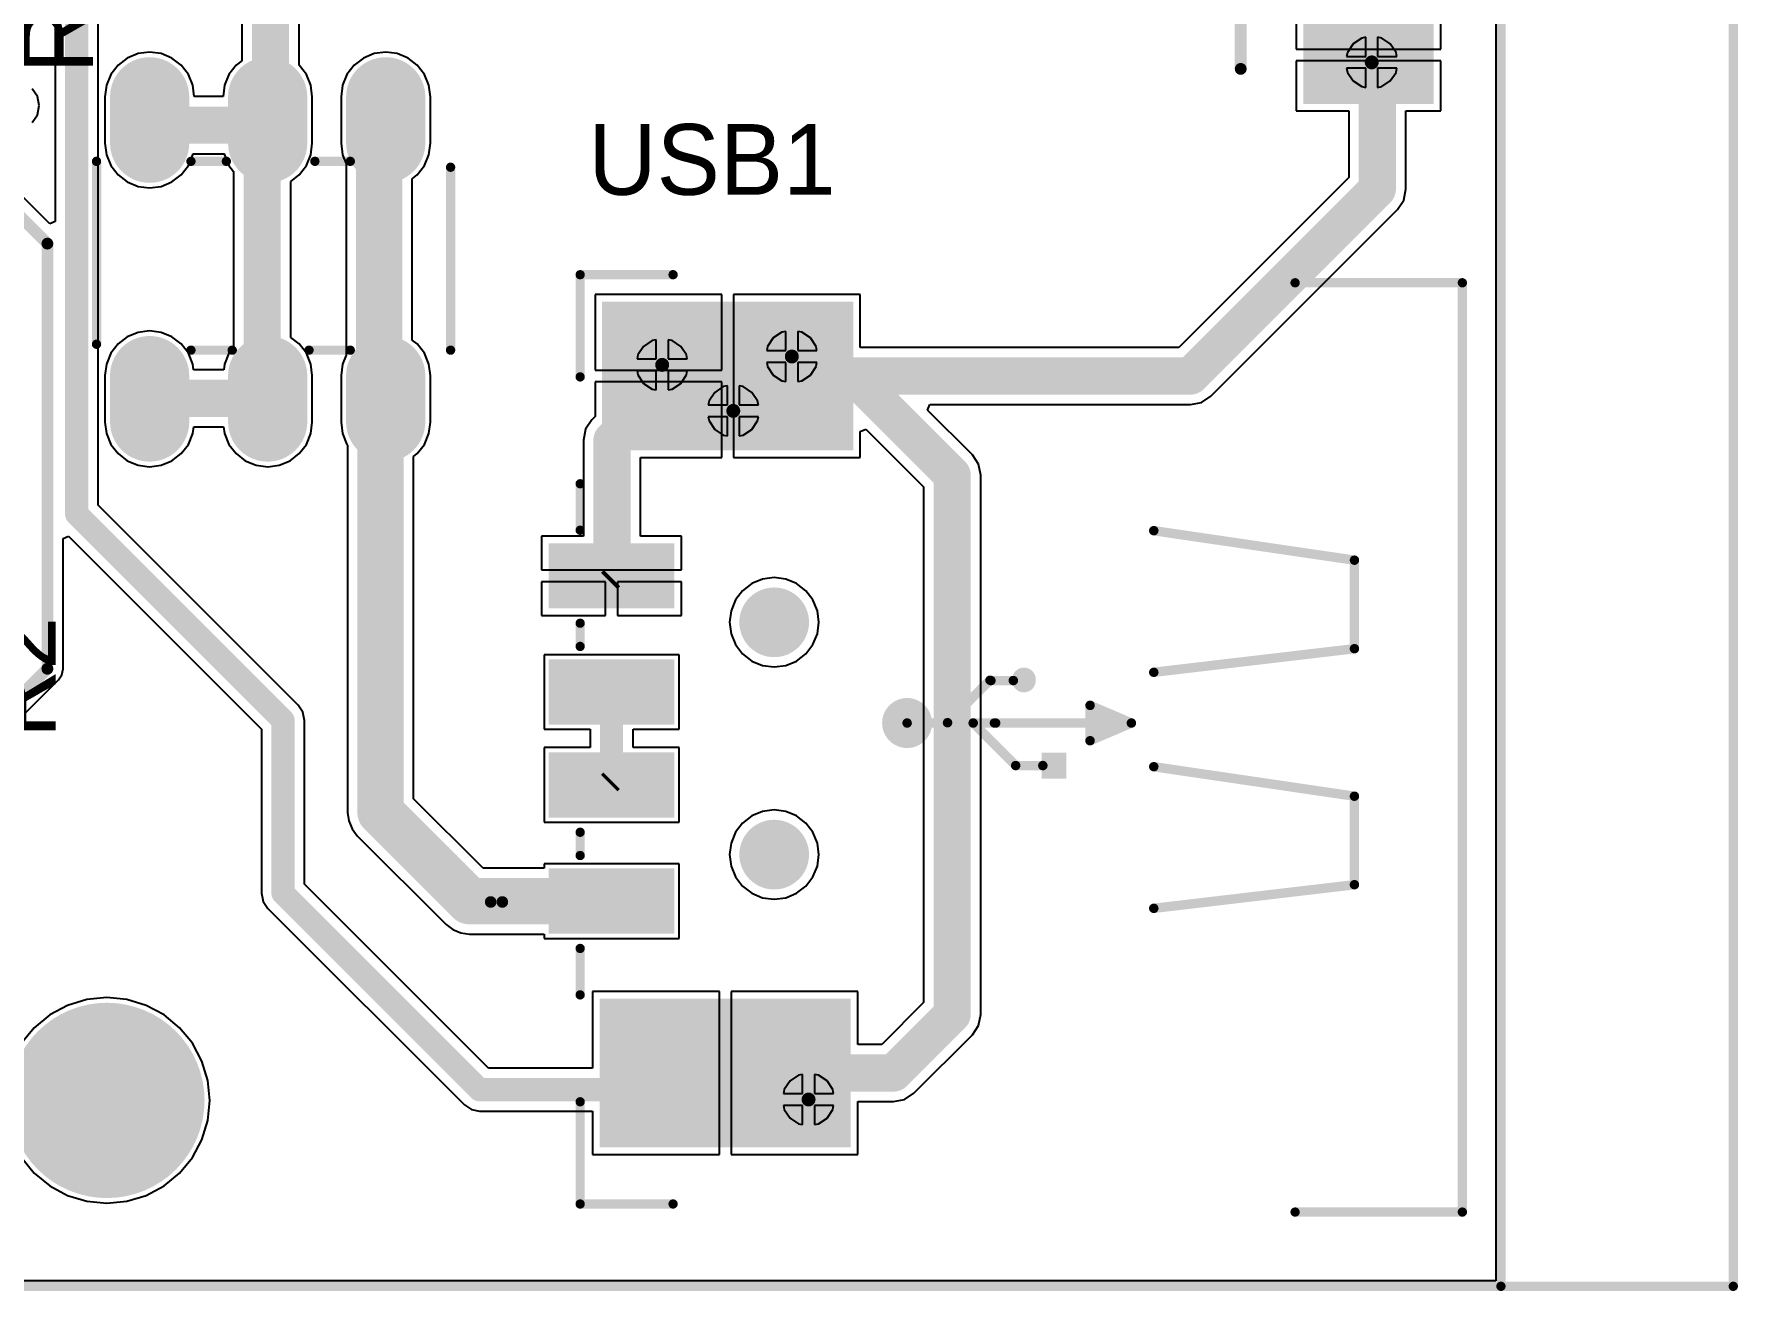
# Model space of a CAD drawing. Extents: x 60 to 151, y 116 to 276.
# Drawn here: x 113.97 to 150.63, y 116.09 to 143.14 of the extents above; entities that cross this region are included whole.
import ezdxf

# ---------------------------------------------------------------- set-up
doc = ezdxf.new("R2010")
doc.units = 0
doc.header["$MEASUREMENT"] = 0
doc.layers.get('0').update_dxf_attribs({"linetype": 'CONTINUOUS'})
for name, color, linetype in [('BOTTOMLAYER', 5, 'CONTINUOUS'), ('BOTTOMSOLDER', 6, 'CONTINUOUS'), ('MECHANICAL1', 6, 'CONTINUOUS'), ('MULTILAYER', 9, 'CONTINUOUS'), ('PADHOLELAYER', 156, 'CONTINUOUS'), ('TOPLAYER', 1, 'CONTINUOUS'), ('TOPOVERLAY', 2, 'CONTINUOUS'), ('TOPPASTE', 8, 'CONTINUOUS'), ('TOPSOLDER', 216, 'CONTINUOUS'), ('VIAHOLELAYER', 16, 'CONTINUOUS')]:
    doc.layers.add(name, color=color, linetype=linetype)

# ---------------------------------------------------------------- blocks, each defined once
blk = doc.blocks.new('SMT2P___48')
at = {"layer": 'TOPLAYER'}
for points in [[(-0.3, -0.75), (0.3, -0.75), (-0.3, 0.75), (0.3, 0.75)], [(0.95, -0.75), (1.55, -0.75), (0.95, 0.75), (1.55, 0.75)], [(-3.45, -3.95), (-1.55, -3.95), (-3.45, -1.35), (-1.55, -1.35)], [(2.8, -3.95), (4.7, -3.95), (2.8, -1.35), (4.7, -1.35)]]:
    blk.add_solid(points, dxfattribs=at)
at = {"layer": 'TOPOVERLAY'}
for points, const_width in [([(-2.8, 0.1), (-0.8, 0.1)], 0.254), ([(2.1, 0.1), (4.5, 0.1)], 0.254), ([(-1.1, -3.9), (2.3, -3.9)], 0.2)]:
    blk.add_lwpolyline(points, dxfattribs=dict(at, const_width=const_width))
for points, const_width in [([(-2.864, 0.1, 1), (-2.737, 0.1, 1)], 0.127), ([(-0.864, 0.1, 1), (-0.737, 0.1, 1)], 0.127), ([(2.037, 0.1, 1), (2.164, 0.1, 1)], 0.127), ([(4.437, 0.1, 1), (4.564, 0.1, 1)], 0.127), ([(-1.15, -3.9, 1), (-1.05, -3.9, 1)], 0.1), ([(2.25, -3.9, 1), (2.35, -3.9, 1)], 0.1)]:
    blk.add_lwpolyline(points, format="xyb", close=True, dxfattribs=dict(at, const_width=const_width))
at = {"layer": 'TOPPASTE'}
for points in [[(-0.3, -0.75), (0.3, -0.75), (-0.3, 0.75), (0.3, 0.75)], [(0.95, -0.75), (1.55, -0.75), (0.95, 0.75), (1.55, 0.75)], [(-3.45, -3.95), (-1.55, -3.95), (-3.45, -1.35), (-1.55, -1.35)], [(2.8, -3.95), (4.7, -3.95), (2.8, -1.35), (4.7, -1.35)]]:
    blk.add_solid(points, dxfattribs=at)
at = {"layer": 'TOPSOLDER'}
for points in [[(-0.402, -0.852), (0.402, -0.852), (-0.402, 0.852), (0.402, 0.852)], [(0.848, -0.852), (1.652, -0.852), (0.848, 0.852), (1.652, 0.852)], [(-3.552, -4.052), (-1.448, -4.052), (-3.552, -1.248), (-1.448, -1.248)], [(2.698, -4.052), (4.802, -4.052), (2.698, -1.248), (4.802, -1.248)]]:
    blk.add_solid(points, dxfattribs=at)
blk = doc.blocks.new('SW_6____61')
at = {"layer": 'TOPLAYER', "const_width": 1.5}
for points in [[(0.5, 0), (-0.5, 0)], [(6.5, 0), (5.5, 0)], [(0.5, -2.54), (-0.5, -2.54)], [(6.5, -2.54), (5.5, -2.54)], [(0.5, -5.08), (-0.5, -5.08)], [(6.5, -5.08), (5.5, -5.08)]]:
    blk.add_lwpolyline(points, dxfattribs=at)
at = {"layer": 'TOPLAYER', "const_width": 0.75}
for points in [[(-0.875, 0, 1), (-0.125, 0, 1)], [(0.125, 0, 1), (0.875, 0, 1)], [(5.125, 0, 1), (5.875, 0, 1)], [(6.125, 0, 1), (6.875, 0, 1)], [(-0.875, -2.54, 1), (-0.125, -2.54, 1)], [(0.125, -2.54, 1), (0.875, -2.54, 1)], [(5.125, -2.54, 1), (5.875, -2.54, 1)], [(6.125, -2.54, 1), (6.875, -2.54, 1)], [(-0.875, -5.08, 1), (-0.125, -5.08, 1)], [(0.125, -5.08, 1), (0.875, -5.08, 1)], [(5.125, -5.08, 1), (5.875, -5.08, 1)], [(6.125, -5.08, 1), (6.875, -5.08, 1)]]:
    blk.add_lwpolyline(points, format="xyb", close=True, dxfattribs=at)
at = {"layer": 'TOPOVERLAY', "const_width": 0.2}
for points in [[(4.953, 1.397), (1.016, 1.397)], [(0.889, -1.524), (0.889, -0.762)], [(4.953, -1.651), (4.953, -0.762)], [(4.953, -4.191), (4.953, -3.302)], [(0.889, -4.191), (0.889, -3.429)], [(4.826, -6.223), (0.889, -6.223)]]:
    blk.add_lwpolyline(points, dxfattribs=at)
at = {"layer": 'TOPOVERLAY', "const_width": 0.1}
for points in [[(0.966, 1.397, 1), (1.066, 1.397, 1)], [(4.903, 1.397, 1), (5.003, 1.397, 1)], [(0.839, -0.762, 1), (0.939, -0.762, 1)], [(4.903, -0.762, 1), (5.003, -0.762, 1)], [(0.839, -1.524, 1), (0.939, -1.524, 1)], [(4.903, -1.651, 1), (5.003, -1.651, 1)], [(4.903, -3.302, 1), (5.003, -3.302, 1)], [(0.839, -3.429, 1), (0.939, -3.429, 1)], [(0.839, -4.191, 1), (0.939, -4.191, 1)], [(4.903, -4.191, 1), (5.003, -4.191, 1)], [(0.839, -6.223, 1), (0.939, -6.223, 1)], [(4.776, -6.223, 1), (4.876, -6.223, 1)]]:
    blk.add_lwpolyline(points, format="xyb", close=True, dxfattribs=at)
at = {"layer": 'TOPPASTE', "const_width": 1.5}
for points in [[(0.5, 0), (-0.5, 0)], [(6.5, 0), (5.5, 0)], [(0.5, -2.54), (-0.5, -2.54)], [(6.5, -2.54), (5.5, -2.54)], [(0.5, -5.08), (-0.5, -5.08)], [(6.5, -5.08), (5.5, -5.08)]]:
    blk.add_lwpolyline(points, dxfattribs=at)
at = {"layer": 'TOPPASTE', "const_width": 0.75}
for points in [[(-0.875, 0, 1), (-0.125, 0, 1)], [(0.125, 0, 1), (0.875, 0, 1)], [(5.125, 0, 1), (5.875, 0, 1)], [(6.125, 0, 1), (6.875, 0, 1)], [(-0.875, -2.54, 1), (-0.125, -2.54, 1)], [(0.125, -2.54, 1), (0.875, -2.54, 1)], [(5.125, -2.54, 1), (5.875, -2.54, 1)], [(6.125, -2.54, 1), (6.875, -2.54, 1)], [(-0.875, -5.08, 1), (-0.125, -5.08, 1)], [(0.125, -5.08, 1), (0.875, -5.08, 1)], [(5.125, -5.08, 1), (5.875, -5.08, 1)], [(6.125, -5.08, 1), (6.875, -5.08, 1)]]:
    blk.add_lwpolyline(points, format="xyb", close=True, dxfattribs=at)
at = {"layer": 'TOPSOLDER', "const_width": 1.703}
for points in [[(0.5, 0), (-0.5, 0)], [(6.5, 0), (5.5, 0)], [(0.5, -2.54), (-0.5, -2.54)], [(6.5, -2.54), (5.5, -2.54)], [(0.5, -5.08), (-0.5, -5.08)], [(6.5, -5.08), (5.5, -5.08)]]:
    blk.add_lwpolyline(points, dxfattribs=at)
at = {"layer": 'TOPSOLDER', "const_width": 0.852}
for points in [[(-0.926, 0, 1), (-0.074, 0, 1)], [(0.074, 0, 1), (0.926, 0, 1)], [(5.074, 0, 1), (5.926, 0, 1)], [(6.074, 0, 1), (6.926, 0, 1)], [(-0.926, -2.54, 1), (-0.074, -2.54, 1)], [(0.074, -2.54, 1), (0.926, -2.54, 1)], [(5.074, -2.54, 1), (5.926, -2.54, 1)], [(6.074, -2.54, 1), (6.926, -2.54, 1)], [(-0.926, -5.08, 1), (-0.074, -5.08, 1)], [(0.074, -5.08, 1), (0.926, -5.08, 1)], [(5.074, -5.08, 1), (5.926, -5.08, 1)], [(6.074, -5.08, 1), (6.926, -5.08, 1)]]:
    blk.add_lwpolyline(points, format="xyb", close=True, dxfattribs=at)
blk = doc.blocks.new('USB_SMT_62')
at = {"layer": 'BOTTOMLAYER', "const_width": 0.6}
for points in [[(0.7, -5.3, 1), (1.3, -5.3, 1)], [(0.7, -10.3, 1), (1.3, -10.3, 1)]]:
    blk.add_lwpolyline(points, format="xyb", close=True, dxfattribs=at)
at = {"layer": 'BOTTOMSOLDER', "const_width": 0.702}
for points in [[(0.649, -5.3, 1), (1.351, -5.3, 1)], [(0.649, -10.3, 1), (1.351, -10.3, 1)]]:
    blk.add_lwpolyline(points, format="xyb", close=True, dxfattribs=at)
at = {"layer": 'MULTILAYER', "const_width": 0.6}
for points in [[(0.7, -5.3, 1), (1.3, -5.3, 1)], [(0.7, -10.3, 1), (1.3, -10.3, 1)]]:
    blk.add_lwpolyline(points, format="xyb", close=True, dxfattribs=at)
at = {"layer": 'PADHOLELAYER', "const_width": 0.75}
for points in [[(0.625, -5.3, 1), (1.375, -5.3, 1)], [(0.625, -10.3, 1), (1.375, -10.3, 1)]]:
    blk.add_lwpolyline(points, format="xyb", close=True, dxfattribs=at)
at = {"layer": 'TOPLAYER', "const_width": 0.6}
for points in [[(0.7, -5.3, 1), (1.3, -5.3, 1)], [(0.7, -10.3, 1), (1.3, -10.3, 1)]]:
    blk.add_lwpolyline(points, format="xyb", close=True, dxfattribs=at)
at = {"layer": 'TOPLAYER'}
for points in [[(2.6, -1.5), (2.6, 1.5), (-2.6, -1.5), (-2.6, 1.5)], [(-1.25, -4.9), (-1.25, -3.7), (-3.75, -4.9), (-3.75, -3.7)], [(-1.25, -7.4), (-1.25, -6.2), (-3.75, -7.4), (-3.75, -6.2)], [(-1.25, -9.4), (-1.25, -8.2), (-3.75, -9.4), (-3.75, -8.2)], [(-1.25, -11.9), (-1.25, -10.7), (-3.75, -11.9), (-3.75, -10.7)], [(2.547, -16.5), (2.547, -13.5), (-2.653, -16.5), (-2.653, -13.5)]]:
    blk.add_solid(points, dxfattribs=at)
at = {"layer": 'TOPOVERLAY'}
for points, const_width in [([(-3.175, 2.181), (-1.175, 2.181)], 0.2), ([(-3.175, -0.019), (-3.175, 2.181)], 0.2), ([(12.21, 2.007), (15.81, 2.007)], 0.2), ([(15.81, -17.993), (15.81, 2.007)], 0.2), ([(-3.175, -3.319), (-3.175, -2.319)], 0.2), ([(9.169, -3.328), (13.487, -3.963)], 0.203), ([(13.487, -5.868), (13.487, -3.963)], 0.203), ([(-3.175, -5.819), (-3.175, -5.319)], 0.2), ([(9.169, -6.376), (13.487, -5.868)], 0.203), ([(4.731, -7.461), (5.646, -6.547)], 0.203), ([(5.664, -6.554), (6.147, -6.554)], 0.203), ([(6.375, -6.554), (6.375, -6.529)], 0.508), ([(7.925, -7.468), (8.306, -7.468)], 0.508), ([(7.798, -7.849), (7.798, -7.087)], 0.203), ([(7.798, -7.087), (8.687, -7.468)], 0.203), ([(3.861, -7.468), (8.687, -7.468)], 0.203), ([(5.283, -7.468), (6.198, -8.383)], 0.203), ([(5.74, -7.468), (5.766, -7.468)], 0.203), ([(7.798, -7.849), (8.687, -7.468)], 0.203), ([(6.198, -8.383), (6.782, -8.383)], 0.203), ([(9.169, -8.408), (13.487, -9.043)], 0.203), ([(13.487, -10.948), (13.487, -9.043)], 0.203), ([(-3.175, -10.319), (-3.175, -9.819)], 0.2), ([(9.169, -11.456), (13.487, -10.948)], 0.203), ([(-3.175, -13.319), (-3.175, -12.319)], 0.2), ([(-3.175, -17.819), (-3.175, -15.619)], 0.2), ([(-3.175, -17.819), (-1.175, -17.819)], 0.2), ([(12.21, -17.993), (15.81, -17.993)], 0.2)]:
    blk.add_lwpolyline(points, dxfattribs=dict(at, const_width=const_width))
for points, const_width in [([(-3.225, 2.181, 1), (-3.125, 2.181, 1)], 0.1), ([(-3.225, 2.181, 1), (-3.125, 2.181, 1)], 0.1), ([(-1.225, 2.181, 1), (-1.125, 2.181, 1)], 0.1), ([(12.16, 2.007, 1), (12.26, 2.007, 1)], 0.1), ([(15.76, 2.007, 1), (15.86, 2.007, 1)], 0.1), ([(15.76, 2.007, 1), (15.86, 2.007, 1)], 0.1), ([(-3.225, -0.019, 1), (-3.125, -0.019, 1)], 0.1), ([(-3.225, -2.319, 1), (-3.125, -2.319, 1)], 0.1), ([(-3.225, -3.319, 1), (-3.125, -3.319, 1)], 0.1), ([(9.119, -3.328, 1), (9.22, -3.328, 1)], 0.102), ([(13.437, -3.963, 1), (13.538, -3.963, 1)], 0.102), ([(13.437, -3.963, 1), (13.538, -3.963, 1)], 0.102), ([(-3.225, -5.319, 1), (-3.125, -5.319, 1)], 0.1), ([(-3.225, -5.819, 1), (-3.125, -5.819, 1)], 0.1), ([(13.437, -5.868, 1), (13.538, -5.868, 1)], 0.102), ([(13.437, -5.868, 1), (13.538, -5.868, 1)], 0.102), ([(5.595, -6.547, 1), (5.696, -6.547, 1)], 0.102), ([(5.613, -6.554, 1), (5.715, -6.554, 1)], 0.102), ([(6.096, -6.554, 1), (6.198, -6.554, 1)], 0.102), ([(6.248, -6.529, 1), (6.502, -6.529, 1)], 0.254), ([(6.248, -6.554, 1), (6.502, -6.554, 1)], 0.254), ([(9.119, -6.376, 1), (9.22, -6.376, 1)], 0.102), ([(4.145, -7.468, 1), (3.577, -7.468, 1)], 0.508), ([(3.45, -7.468, 1), (3.704, -7.468, 1)], 0.254), ([(4.018, -7.468, 1), (4.272, -7.468, 1)], 0.254), ([(7.798, -7.468, 1), (8.052, -7.468, 1)], 0.254), ([(7.747, -7.087, 1), (7.849, -7.087, 1)], 0.102), ([(7.747, -7.087, 1), (7.849, -7.087, 1)], 0.102), ([(8.179, -7.468, 1), (8.433, -7.468, 1)], 0.254), ([(3.81, -7.468, 1), (3.912, -7.468, 1)], 0.102), ([(4.68, -7.461, 1), (4.782, -7.461, 1)], 0.102), ([(5.232, -7.468, 1), (5.334, -7.468, 1)], 0.102), ([(5.69, -7.468, 1), (5.791, -7.468, 1)], 0.102), ([(5.715, -7.468, 1), (5.817, -7.468, 1)], 0.102), ([(8.636, -7.468, 1), (8.738, -7.468, 1)], 0.102), ([(8.636, -7.468, 1), (8.738, -7.468, 1)], 0.102), ([(8.636, -7.468, 1), (8.738, -7.468, 1)], 0.102), ([(7.747, -7.849, 1), (7.849, -7.849, 1)], 0.102), ([(7.747, -7.849, 1), (7.849, -7.849, 1)], 0.102), ([(6.147, -8.383, 1), (6.248, -8.383, 1)], 0.102), ([(6.147, -8.383, 1), (6.248, -8.383, 1)], 0.102), ([(6.731, -8.383, 1), (6.833, -8.383, 1)], 0.102), ([(9.119, -8.408, 1), (9.22, -8.408, 1)], 0.102), ([(13.437, -9.043, 1), (13.538, -9.043, 1)], 0.102), ([(13.437, -9.043, 1), (13.538, -9.043, 1)], 0.102), ([(-3.225, -9.819, 1), (-3.125, -9.819, 1)], 0.1), ([(-3.225, -10.319, 1), (-3.125, -10.319, 1)], 0.1), ([(13.437, -10.948, 1), (13.538, -10.948, 1)], 0.102), ([(13.437, -10.948, 1), (13.538, -10.948, 1)], 0.102), ([(-4.85, -11.319, 1), (-5.1, -11.319, 1)], 0.25), ([(-5.163, -11.319, 1), (-5.038, -11.319, 1)], 0.125), ([(-4.912, -11.319, 1), (-4.788, -11.319, 1)], 0.125), ([(9.119, -11.456, 1), (9.22, -11.456, 1)], 0.102), ([(-3.225, -12.319, 1), (-3.125, -12.319, 1)], 0.1), ([(-3.225, -13.319, 1), (-3.125, -13.319, 1)], 0.1), ([(-3.225, -15.619, 1), (-3.125, -15.619, 1)], 0.1), ([(-3.225, -17.819, 1), (-3.125, -17.819, 1)], 0.1), ([(-3.225, -17.819, 1), (-3.125, -17.819, 1)], 0.1), ([(-1.225, -17.819, 1), (-1.125, -17.819, 1)], 0.1), ([(12.16, -17.993, 1), (12.26, -17.993, 1)], 0.1), ([(15.76, -17.993, 1), (15.86, -17.993, 1)], 0.1), ([(15.76, -17.993, 1), (15.86, -17.993, 1)], 0.1)]:
    blk.add_lwpolyline(points, format="xyb", close=True, dxfattribs=dict(at, const_width=const_width))
blk.add_solid([(7.29, -8.662), (7.29, -8.103), (6.756, -8.662), (6.756, -8.103)], dxfattribs=at)
at = {"layer": 'TOPPASTE'}
for points in [[(2.6, -1.5), (2.6, 1.5), (-2.6, -1.5), (-2.6, 1.5)], [(-1.25, -4.9), (-1.25, -3.7), (-3.75, -4.9), (-3.75, -3.7)], [(-1.25, -7.4), (-1.25, -6.2), (-3.75, -7.4), (-3.75, -6.2)], [(-1.25, -9.4), (-1.25, -8.2), (-3.75, -9.4), (-3.75, -8.2)], [(-1.25, -11.9), (-1.25, -10.7), (-3.75, -11.9), (-3.75, -10.7)], [(2.547, -16.5), (2.547, -13.5), (-2.653, -16.5), (-2.653, -13.5)]]:
    blk.add_solid(points, dxfattribs=at)
at = {"layer": 'TOPSOLDER', "const_width": 0.702}
for points in [[(0.649, -5.3, 1), (1.351, -5.3, 1)], [(0.649, -10.3, 1), (1.351, -10.3, 1)]]:
    blk.add_lwpolyline(points, format="xyb", close=True, dxfattribs=at)
at = {"layer": 'TOPSOLDER'}
for points in [[(2.702, -1.602), (2.702, 1.602), (-2.702, -1.602), (-2.702, 1.602)], [(-1.148, -5.002), (-1.148, -3.598), (-3.852, -5.002), (-3.852, -3.598)], [(-1.148, -7.502), (-1.148, -6.098), (-3.852, -7.502), (-3.852, -6.098)], [(-1.148, -9.502), (-1.148, -8.098), (-3.852, -9.502), (-3.852, -8.098)], [(-1.148, -12.002), (-1.148, -10.598), (-3.852, -12.002), (-3.852, -10.598)], [(2.649, -16.602), (2.649, -13.398), (-2.755, -16.602), (-2.755, -13.398)]]:
    blk.add_solid(points, dxfattribs=at)

msp = doc.modelspace()

# ---------------------------------------------------------------- linework, layer by layer
at = {"layer": 'BOTTOMLAYER'}
for p, q in [((145.422, 196.046), (145.422, 116.516)), ((142.536, 143.048), (142.353, 142.925)), ((142.625, 143.066), (142.536, 143.048)), ((142.625, 142.653), (142.625, 143.066)), ((142.968, 143.048), (142.879, 143.066)), ((142.879, 143.066), (142.879, 142.653)), ((143.151, 142.925), (142.968, 143.048)), ((142.23, 142.742), (142.212, 142.653)), ((142.212, 142.653), (142.625, 142.653)), ((142.353, 142.925), (142.23, 142.742)), ((142.879, 142.653), (143.292, 142.653)), ((143.274, 142.742), (143.151, 142.925)), ((143.292, 142.653), (143.274, 142.742)), ((142.625, 142.399), (142.212, 142.399)), ((142.212, 142.399), (142.23, 142.31)), ((142.23, 142.31), (142.353, 142.127)), ((142.625, 141.986), (142.625, 142.399)), ((143.292, 142.399), (142.879, 142.399)), ((142.879, 142.399), (142.879, 141.986)), ((143.151, 142.127), (143.274, 142.31)), ((143.274, 142.31), (143.292, 142.399)), ((114.036, 141.792), (113.925, 141.959)), ((142.353, 142.127), (142.536, 142.004)), ((142.536, 142.004), (142.625, 141.986)), ((142.879, 141.986), (142.968, 142.004)), ((142.968, 142.004), (143.151, 142.127)), ((114.075, 141.596), (114.036, 141.792)), ((114.036, 141.4), (114.075, 141.596)), ((113.925, 141.233), (114.036, 141.4)), ((127.083, 136.415), (126.96, 136.232)), ((127.266, 136.538), (127.083, 136.415)), ((127.355, 136.556), (127.266, 136.538)), ((127.355, 136.143), (127.355, 136.556)), ((127.698, 136.538), (127.609, 136.556)), ((127.609, 136.556), (127.609, 136.143)), ((127.881, 136.415), (127.698, 136.538)), ((128.004, 136.232), (127.881, 136.415)), ((129.75, 136.412), (129.732, 136.323)), ((129.873, 136.595), (129.75, 136.412)), ((130.056, 136.718), (129.873, 136.595)), ((130.145, 136.736), (130.056, 136.718)), ((130.145, 136.323), (130.145, 136.736)), ((130.488, 136.718), (130.399, 136.736)), ((130.399, 136.736), (130.399, 136.323)), ((130.671, 136.595), (130.488, 136.718)), ((130.794, 136.412), (130.671, 136.595)), ((130.812, 136.323), (130.794, 136.412)), ((126.96, 136.232), (126.942, 136.143)), ((126.942, 136.143), (127.355, 136.143)), ((127.609, 136.143), (128.022, 136.143)), ((128.022, 136.143), (128.004, 136.232)), ((129.732, 136.323), (130.145, 136.323)), ((130.145, 136.069), (129.732, 136.069)), ((129.732, 136.069), (129.75, 135.98)), ((130.145, 135.656), (130.145, 136.069)), ((130.399, 136.323), (130.812, 136.323)), ((130.812, 136.069), (130.399, 136.069)), ((130.399, 136.069), (130.399, 135.656)), ((130.794, 135.98), (130.812, 136.069)), ((127.355, 135.889), (126.942, 135.889)), ((126.942, 135.889), (126.96, 135.8)), ((126.96, 135.8), (127.083, 135.617)), ((127.355, 135.476), (127.355, 135.889)), ((128.022, 135.889), (127.609, 135.889)), ((127.609, 135.889), (127.609, 135.476)), ((127.881, 135.617), (128.004, 135.8)), ((128.004, 135.8), (128.022, 135.889)), ((129.75, 135.98), (129.873, 135.797)), ((129.873, 135.797), (130.056, 135.674)), ((130.056, 135.674), (130.145, 135.656)), ((130.399, 135.656), (130.488, 135.674)), ((130.488, 135.674), (130.671, 135.797)), ((130.671, 135.797), (130.794, 135.98)), ((127.083, 135.617), (127.266, 135.494)), ((127.266, 135.494), (127.355, 135.476)), ((127.609, 135.476), (127.698, 135.494)), ((127.698, 135.494), (127.881, 135.617)), ((128.613, 135.425), (128.49, 135.242)), ((128.796, 135.548), (128.613, 135.425)), ((128.885, 135.566), (128.796, 135.548)), ((128.885, 135.153), (128.885, 135.566)), ((129.228, 135.548), (129.139, 135.566)), ((129.139, 135.566), (129.139, 135.153)), ((129.411, 135.425), (129.228, 135.548)), ((129.534, 135.242), (129.411, 135.425)), ((128.49, 135.242), (128.472, 135.153)), ((128.472, 135.153), (128.885, 135.153)), ((129.139, 135.153), (129.552, 135.153)), ((129.552, 135.153), (129.534, 135.242)), ((128.885, 134.899), (128.472, 134.899)), ((128.472, 134.899), (128.49, 134.81)), ((128.49, 134.81), (128.613, 134.627)), ((128.613, 134.627), (128.796, 134.504)), ((128.885, 134.486), (128.885, 134.899)), ((129.552, 134.899), (129.139, 134.899)), ((129.139, 134.899), (129.139, 134.486)), ((129.228, 134.504), (129.411, 134.627)), ((129.411, 134.627), (129.534, 134.81)), ((129.534, 134.81), (129.552, 134.899)), ((128.796, 134.504), (128.885, 134.486)), ((129.139, 134.486), (129.228, 134.504)), ((129.411, 131.309), (129.212, 131.156)), ((129.643, 131.405), (129.411, 131.309)), ((129.892, 131.437), (129.643, 131.405)), ((130.141, 131.405), (129.892, 131.437)), ((130.373, 131.309), (130.141, 131.405)), ((130.572, 131.156), (130.373, 131.309)), ((129.059, 130.957), (128.963, 130.725)), ((129.212, 131.156), (129.059, 130.957)), ((130.725, 130.957), (130.572, 131.156)), ((130.821, 130.725), (130.725, 130.957)), ((128.963, 130.725), (128.931, 130.476)), ((130.853, 130.476), (130.821, 130.725)), ((128.931, 130.476), (128.963, 130.227)), ((128.963, 130.227), (129.059, 129.995)), ((130.725, 129.995), (130.821, 130.227)), ((130.821, 130.227), (130.853, 130.476)), ((129.059, 129.995), (129.212, 129.796)), ((130.572, 129.796), (130.725, 129.995)), ((129.212, 129.796), (129.411, 129.643)), ((129.411, 129.643), (129.643, 129.547)), ((129.643, 129.547), (129.892, 129.515)), ((129.892, 129.515), (130.141, 129.547)), ((130.141, 129.547), (130.373, 129.643)), ((130.373, 129.643), (130.572, 129.796)), ((129.212, 126.156), (129.059, 125.957)), ((129.411, 126.309), (129.212, 126.156)), ((129.643, 126.405), (129.411, 126.309)), ((129.892, 126.437), (129.643, 126.405)), ((130.141, 126.405), (129.892, 126.437)), ((130.373, 126.309), (130.141, 126.405)), ((130.572, 126.156), (130.373, 126.309)), ((130.725, 125.957), (130.572, 126.156)), ((129.059, 125.957), (128.963, 125.725)), ((130.821, 125.725), (130.725, 125.957)), ((128.963, 125.725), (128.931, 125.476)), ((128.931, 125.476), (128.963, 125.227)), ((130.853, 125.476), (130.821, 125.725)), ((130.821, 125.227), (130.853, 125.476)), ((128.963, 125.227), (129.059, 124.995)), ((130.725, 124.995), (130.821, 125.227)), ((129.059, 124.995), (129.212, 124.796)), ((129.212, 124.796), (129.411, 124.643)), ((130.373, 124.643), (130.572, 124.796)), ((130.572, 124.796), (130.725, 124.995)), ((129.411, 124.643), (129.643, 124.547)), ((129.643, 124.547), (129.892, 124.515)), ((129.892, 124.515), (130.141, 124.547)), ((130.141, 124.547), (130.373, 124.643)), ((114.685, 122.231), (114.302, 122.027)), ((115.1, 122.357), (114.685, 122.231)), ((115.532, 122.4), (115.1, 122.357)), ((115.964, 122.357), (115.532, 122.4)), ((116.379, 122.231), (115.964, 122.357)), ((116.762, 122.027), (116.379, 122.231)), ((113.967, 121.751), (113.691, 121.416)), ((114.302, 122.027), (113.967, 121.751)), ((117.097, 121.751), (116.762, 122.027)), ((117.373, 121.416), (117.097, 121.751)), ((117.577, 121.033), (117.373, 121.416)), ((117.703, 120.618), (117.577, 121.033)), ((130.416, 120.728), (130.233, 120.605)), ((130.505, 120.746), (130.416, 120.728)), ((130.505, 120.333), (130.505, 120.746)), ((130.848, 120.728), (130.759, 120.746)), ((130.759, 120.746), (130.759, 120.333)), ((131.031, 120.605), (130.848, 120.728)), ((117.746, 120.186), (117.703, 120.618)), ((130.11, 120.422), (130.092, 120.333)), ((130.092, 120.333), (130.505, 120.333)), ((130.233, 120.605), (130.11, 120.422)), ((130.759, 120.333), (131.172, 120.333)), ((131.154, 120.422), (131.031, 120.605)), ((131.172, 120.333), (131.154, 120.422)), ((117.703, 119.754), (117.746, 120.186)), ((130.505, 120.079), (130.092, 120.079)), ((130.092, 120.079), (130.11, 119.99)), ((130.11, 119.99), (130.233, 119.807)), ((130.505, 119.666), (130.505, 120.079)), ((131.172, 120.079), (130.759, 120.079)), ((130.759, 120.079), (130.759, 119.666)), ((131.031, 119.807), (131.154, 119.99)), ((131.154, 119.99), (131.172, 120.079)), ((117.577, 119.339), (117.703, 119.754)), ((130.233, 119.807), (130.416, 119.684)), ((130.416, 119.684), (130.505, 119.666)), ((130.759, 119.666), (130.848, 119.684)), ((130.848, 119.684), (131.031, 119.807)), ((117.373, 118.956), (117.577, 119.339)), ((113.691, 118.956), (113.967, 118.621)), ((117.097, 118.621), (117.373, 118.956)), ((113.967, 118.621), (114.302, 118.345)), ((116.762, 118.345), (117.097, 118.621)), ((114.302, 118.345), (114.685, 118.141)), ((114.685, 118.141), (115.1, 118.015)), ((115.964, 118.015), (116.379, 118.141)), ((116.379, 118.141), (116.762, 118.345)), ((115.1, 118.015), (115.532, 117.972)), ((115.532, 117.972), (115.964, 118.015)), ((145.422, 116.306), (113.052, 116.306)), ((145.422, 116.516), (145.422, 116.306))]:
    msp.add_line(p, q, dxfattribs=at)
for points, const_width in [([(142.602, 142.526, 1), (142.902, 142.526, 1)], 0.3), ([(130.122, 136.196, 1), (130.422, 136.196, 1)], 0.3), ([(127.332, 136.016, 1), (127.632, 136.016, 1)], 0.3), ([(128.862, 135.026, 1), (129.162, 135.026, 1)], 0.3), ([(114.532, 120.186, 1), (116.532, 120.186, 1)], 2), ([(130.482, 120.206, 1), (130.782, 120.206, 1)], 0.3)]:
    msp.add_lwpolyline(points, format="xyb", close=True, dxfattribs=dict(at, const_width=const_width))
at = {"layer": 'BOTTOMSOLDER'}
for points, const_width in [([(142.551, 142.526, 1), (142.953, 142.526, 1)], 0.402), ([(127.281, 136.016, 1), (127.683, 136.016, 1)], 0.402), ([(130.071, 136.196, 1), (130.473, 136.196, 1)], 0.402), ([(128.811, 135.026, 1), (129.213, 135.026, 1)], 0.402), ([(114.481, 120.186, 1), (116.583, 120.186, 1)], 2.102), ([(130.431, 120.206, 1), (130.833, 120.206, 1)], 0.402)]:
    msp.add_lwpolyline(points, format="xyb", close=True, dxfattribs=dict(at, const_width=const_width))
at = {"layer": 'MECHANICAL1', "const_width": 0.2}
for points in [[(145.532, 116.186), (145.532, 196.186)], [(150.532, 116.186), (150.532, 196.186)], [(65.532, 116.186), (145.532, 116.186)], [(145.532, 116.186), (150.532, 116.186)]]:
    msp.add_lwpolyline(points, dxfattribs=at)
at = {"layer": 'MECHANICAL1', "const_width": 0.1}
for points in [[(145.482, 116.186, 1), (145.582, 116.186, 1)], [(145.482, 116.186, 1), (145.582, 116.186, 1)], [(145.482, 116.186, 1), (145.582, 116.186, 1)], [(150.482, 116.186, 1), (150.582, 116.186, 1)], [(150.482, 116.186, 1), (150.582, 116.186, 1)]]:
    msp.add_lwpolyline(points, format="xyb", close=True, dxfattribs=at)
at = {"layer": 'MULTILAYER'}
for points, const_width in [([(142.602, 142.526, 1), (142.902, 142.526, 1)], 0.3), ([(130.122, 136.196, 1), (130.422, 136.196, 1)], 0.3), ([(127.332, 136.016, 1), (127.632, 136.016, 1)], 0.3), ([(128.862, 135.026, 1), (129.162, 135.026, 1)], 0.3), ([(114.532, 120.186, 1), (116.532, 120.186, 1)], 2), ([(130.482, 120.206, 1), (130.782, 120.206, 1)], 0.3)]:
    msp.add_lwpolyline(points, format="xyb", close=True, dxfattribs=dict(at, const_width=const_width))
at = {"layer": 'TOPLAYER'}
for p, q in [((145.422, 195.806), (145.422, 116.306)), ((114.42, 157.856), (114.42, 139.1)), ((115.344, 132.997), (115.344, 157.665)), ((118.437, 146.246), (118.437, 142.562)), ((119.667, 142.47), (119.667, 145.991)), ((141.128, 143.89), (141.128, 142.813)), ((144.236, 142.813), (144.236, 143.89)), ((116.203, 142.715), (115.971, 142.619)), ((116.452, 142.747), (116.203, 142.715)), ((116.701, 142.715), (116.452, 142.747)), ((116.933, 142.619), (116.701, 142.715)), ((121.283, 142.715), (121.051, 142.619)), ((121.532, 142.747), (121.283, 142.715)), ((121.781, 142.715), (121.532, 142.747)), ((122.013, 142.619), (121.781, 142.715)), ((141.128, 142.813), (144.236, 142.813)), ((115.772, 142.466), (115.619, 142.267)), ((115.971, 142.619), (115.772, 142.466)), ((117.132, 142.466), (116.933, 142.619)), ((117.285, 142.267), (117.132, 142.466)), ((118.312, 142.466), (118.159, 142.267)), ((118.437, 142.562), (118.312, 142.466)), ((119.672, 142.466), (119.667, 142.47)), ((119.825, 142.267), (119.672, 142.466)), ((120.852, 142.466), (120.699, 142.267)), ((121.051, 142.619), (120.852, 142.466)), ((122.212, 142.466), (122.013, 142.619)), ((122.365, 142.267), (122.212, 142.466)), ((144.236, 142.559), (141.128, 142.559)), ((141.128, 142.559), (141.128, 141.482)), ((144.236, 141.482), (144.236, 142.559)), ((114.036, 141.792), (113.925, 141.959)), ((115.523, 142.035), (115.491, 141.786)), ((115.619, 142.267), (115.523, 142.035)), ((117.381, 142.035), (117.285, 142.267)), ((117.413, 141.791), (117.381, 142.035)), ((118.063, 142.035), (118.031, 141.791)), ((118.159, 142.267), (118.063, 142.035)), ((119.921, 142.035), (119.825, 142.267)), ((119.953, 141.786), (119.921, 142.035)), ((120.603, 142.035), (120.571, 141.786)), ((120.699, 142.267), (120.603, 142.035)), ((122.461, 142.035), (122.365, 142.267)), ((122.493, 141.786), (122.461, 142.035)), ((114.075, 141.596), (114.036, 141.792)), ((114.036, 141.4), (114.075, 141.596)), ((115.491, 141.786), (115.491, 140.786)), ((118.031, 141.791), (117.413, 141.791)), ((119.953, 140.786), (119.953, 141.786)), ((120.571, 141.786), (120.571, 140.786)), ((122.493, 140.786), (122.493, 141.786)), ((113.925, 141.233), (114.036, 141.4)), ((141.128, 141.482), (142.257, 141.482)), ((142.257, 141.482), (142.257, 140.051)), ((143.487, 139.796), (143.487, 141.482)), ((143.487, 141.482), (144.236, 141.482)), ((115.491, 140.786), (115.523, 140.537)), ((115.523, 140.537), (115.619, 140.305)), ((117.285, 140.305), (117.381, 140.537)), ((117.381, 140.537), (117.384, 140.561)), ((117.384, 140.561), (118.06, 140.561)), ((118.06, 140.561), (118.063, 140.537)), ((118.063, 140.537), (118.159, 140.305)), ((119.825, 140.305), (119.921, 140.537)), ((119.921, 140.537), (119.953, 140.786)), ((120.571, 140.786), (120.603, 140.537)), ((120.603, 140.537), (120.683, 140.345)), ((122.365, 140.305), (122.461, 140.537)), ((122.461, 140.537), (122.493, 140.786)), ((115.619, 140.305), (115.772, 140.106)), ((115.772, 140.106), (115.971, 139.953)), ((116.933, 139.953), (117.132, 140.106)), ((117.132, 140.106), (117.285, 140.305)), ((118.159, 140.305), (118.257, 140.178)), ((118.257, 140.178), (118.257, 136.394)), ((119.487, 139.964), (119.672, 140.106)), ((119.672, 140.106), (119.825, 140.305)), ((120.683, 140.345), (120.683, 136.227)), ((122.101, 140.021), (122.212, 140.106)), ((122.212, 140.106), (122.365, 140.305)), ((114.303, 139.052), (113.53, 139.824)), ((115.971, 139.953), (116.203, 139.857)), ((116.203, 139.857), (116.452, 139.825)), ((116.452, 139.825), (116.701, 139.857)), ((116.701, 139.857), (116.933, 139.953)), ((119.487, 136.608), (119.487, 139.964)), ((122.101, 136.551), (122.101, 140.021)), ((142.257, 140.051), (138.597, 136.391)), ((143.44, 139.561), (143.487, 139.796)), ((139.287, 135.341), (143.307, 139.361)), ((143.307, 139.361), (143.44, 139.561)), ((114.42, 139.1), (114.303, 139.052)), ((128.765, 137.53), (126.038, 137.53)), ((126.038, 137.53), (126.038, 135.903)), ((128.765, 135.903), (128.765, 137.53)), ((131.746, 137.53), (129.019, 137.53)), ((129.019, 137.53), (129.019, 135.776)), ((131.746, 136.391), (131.746, 137.53)), ((115.772, 136.466), (115.619, 136.267)), ((115.971, 136.619), (115.772, 136.466)), ((116.203, 136.715), (115.971, 136.619)), ((116.452, 136.747), (116.203, 136.715)), ((116.701, 136.715), (116.452, 136.747)), ((116.933, 136.619), (116.701, 136.715)), ((117.132, 136.466), (116.933, 136.619)), ((117.285, 136.267), (117.132, 136.466)), ((119.672, 136.466), (119.487, 136.608)), ((119.825, 136.267), (119.672, 136.466)), ((122.212, 136.466), (122.101, 136.551)), ((122.365, 136.267), (122.212, 136.466)), ((115.523, 136.035), (115.491, 135.786)), ((115.619, 136.267), (115.523, 136.035)), ((117.381, 136.035), (117.285, 136.267)), ((117.397, 135.911), (117.381, 136.035)), ((118.063, 136.035), (118.047, 135.911)), ((118.159, 136.267), (118.063, 136.035)), ((118.257, 136.394), (118.159, 136.267)), ((119.921, 136.035), (119.825, 136.267)), ((119.953, 135.786), (119.921, 136.035)), ((120.603, 136.035), (120.571, 135.786)), ((120.683, 136.227), (120.603, 136.035)), ((122.461, 136.035), (122.365, 136.267)), ((122.493, 135.786), (122.461, 136.035)), ((138.597, 136.391), (131.746, 136.391)), ((115.491, 135.786), (115.491, 134.786)), ((118.047, 135.911), (117.397, 135.911)), ((119.953, 134.786), (119.953, 135.786)), ((120.571, 135.786), (120.571, 134.786)), ((122.493, 134.786), (122.493, 135.786)), ((126.038, 135.903), (128.765, 135.903)), ((129.019, 135.776), (129.019, 134.022)), ((128.765, 135.649), (126.038, 135.649)), ((126.038, 135.649), (126.038, 134.902)), ((128.765, 134.022), (128.765, 135.649)), ((139.087, 135.208), (139.287, 135.341)), ((133.194, 135.044), (133.243, 135.161)), ((134.157, 134.081), (133.194, 135.044)), ((133.243, 135.161), (138.852, 135.161)), ((138.852, 135.161), (139.087, 135.208)), ((115.491, 134.786), (115.523, 134.537)), ((117.381, 134.537), (117.4, 134.681)), ((117.4, 134.681), (118.044, 134.681)), ((118.044, 134.681), (118.063, 134.537)), ((119.921, 134.537), (119.953, 134.786)), ((120.571, 134.786), (120.603, 134.537)), ((122.461, 134.537), (122.493, 134.786)), ((125.834, 134.631), (125.787, 134.396)), ((125.967, 134.831), (125.834, 134.631)), ((126.038, 134.902), (125.967, 134.831)), ((131.746, 134.586), (131.863, 134.635)), ((131.746, 134.022), (131.746, 134.586)), ((131.863, 134.635), (133.107, 133.391)), ((115.523, 134.537), (115.619, 134.305)), ((115.619, 134.305), (115.772, 134.106)), ((117.132, 134.106), (117.285, 134.305)), ((117.285, 134.305), (117.381, 134.537)), ((118.063, 134.537), (118.159, 134.305)), ((118.159, 134.305), (118.312, 134.106)), ((119.672, 134.106), (119.825, 134.305)), ((119.825, 134.305), (119.921, 134.537)), ((120.603, 134.537), (120.699, 134.305)), ((120.699, 134.305), (120.713, 134.288)), ((120.713, 134.288), (120.713, 126.386)), ((122.212, 134.106), (122.365, 134.305)), ((122.365, 134.305), (122.461, 134.537)), ((125.787, 134.396), (125.787, 132.33)), ((115.772, 134.106), (115.971, 133.953)), ((115.971, 133.953), (116.203, 133.857)), ((116.203, 133.857), (116.452, 133.825)), ((116.452, 133.825), (116.701, 133.857)), ((116.701, 133.857), (116.933, 133.953)), ((116.933, 133.953), (117.132, 134.106)), ((118.312, 134.106), (118.511, 133.953)), ((118.511, 133.953), (118.743, 133.857)), ((118.743, 133.857), (118.992, 133.825)), ((118.992, 133.825), (119.241, 133.857)), ((119.241, 133.857), (119.473, 133.953)), ((119.473, 133.953), (119.672, 134.106)), ((122.131, 134.044), (122.212, 134.106)), ((122.131, 126.68), (122.131, 134.044)), ((127.017, 132.33), (127.017, 134.022)), ((127.017, 134.022), (128.765, 134.022)), ((129.019, 134.022), (131.746, 134.022)), ((134.29, 133.881), (134.157, 134.081)), ((134.337, 133.646), (134.29, 133.881)), ((134.337, 122.036), (134.337, 133.646)), ((133.107, 133.391), (133.107, 122.291)), ((119.649, 128.693), (115.344, 132.997)), ((114.589, 132.28), (114.706, 132.329)), ((114.589, 129.476), (114.589, 132.28)), ((114.706, 132.329), (118.86, 128.175)), ((125.787, 132.33), (124.888, 132.33)), ((124.888, 132.33), (124.888, 131.603)), ((127.896, 132.33), (127.017, 132.33)), ((127.896, 131.603), (127.896, 132.33)), ((124.888, 131.603), (127.896, 131.603)), ((126.265, 131.349), (124.888, 131.349)), ((124.888, 131.349), (124.888, 130.622)), ((126.265, 130.622), (126.265, 131.349)), ((127.896, 131.349), (126.519, 131.349)), ((126.519, 131.349), (126.519, 130.622)), ((127.896, 130.622), (127.896, 131.349)), ((129.411, 131.309), (129.212, 131.156)), ((129.643, 131.405), (129.411, 131.309)), ((129.892, 131.437), (129.643, 131.405)), ((130.141, 131.405), (129.892, 131.437)), ((130.373, 131.309), (130.141, 131.405)), ((130.572, 131.156), (130.373, 131.309)), ((129.059, 130.957), (128.963, 130.725)), ((129.212, 131.156), (129.059, 130.957)), ((130.725, 130.957), (130.572, 131.156)), ((130.821, 130.725), (130.725, 130.957)), ((124.888, 130.622), (126.265, 130.622)), ((126.519, 130.622), (127.896, 130.622)), ((128.963, 130.725), (128.931, 130.476)), ((130.853, 130.476), (130.821, 130.725)), ((128.931, 130.476), (128.963, 130.227)), ((128.963, 130.227), (129.059, 129.995)), ((130.725, 129.995), (130.821, 130.227)), ((130.821, 130.227), (130.853, 130.476)), ((129.059, 129.995), (129.212, 129.796)), ((130.572, 129.796), (130.725, 129.995)), ((114.563, 129.347), (114.589, 129.476)), ((114.589, 129.476), (114.589, 129.476)), ((127.845, 129.779), (124.939, 129.779)), ((124.939, 129.779), (124.939, 128.173)), ((127.845, 128.173), (127.845, 129.779)), ((129.212, 129.796), (129.411, 129.643)), ((129.411, 129.643), (129.643, 129.547)), ((129.643, 129.547), (129.892, 129.515)), ((129.892, 129.515), (130.141, 129.547)), ((130.141, 129.547), (130.373, 129.643)), ((130.373, 129.643), (130.572, 129.796)), ((110.2, 124.948), (114.49, 129.238)), ((114.49, 129.238), (114.563, 129.347)), ((119.749, 128.543), (119.649, 128.693)), ((119.649, 128.693), (119.649, 128.693)), ((119.784, 128.366), (119.749, 128.543)), ((119.784, 124.837), (119.784, 128.366)), ((118.86, 128.175), (118.86, 124.646)), ((124.939, 128.173), (125.93, 128.173)), ((125.93, 128.173), (125.93, 127.779)), ((126.854, 127.779), (126.854, 128.173)), ((126.854, 128.173), (127.845, 128.173)), ((125.93, 127.779), (124.939, 127.779)), ((124.939, 127.779), (124.939, 126.173)), ((127.845, 127.779), (126.854, 127.779)), ((127.845, 126.173), (127.845, 127.779)), ((123.626, 125.185), (122.131, 126.68)), ((120.713, 126.386), (120.713, 126.386)), ((120.713, 126.386), (120.713, 126.386)), ((120.713, 126.386), (120.737, 126.202)), ((120.737, 126.202), (120.808, 126.031)), ((124.939, 126.173), (127.845, 126.173)), ((129.212, 126.156), (129.059, 125.957)), ((129.411, 126.309), (129.212, 126.156)), ((129.643, 126.405), (129.411, 126.309)), ((129.892, 126.437), (129.643, 126.405)), ((130.141, 126.405), (129.892, 126.437)), ((130.373, 126.309), (130.141, 126.405)), ((130.572, 126.156), (130.373, 126.309)), ((130.725, 125.957), (130.572, 126.156)), ((120.808, 126.031), (120.92, 125.884)), ((120.92, 125.884), (122.83, 123.974)), ((129.059, 125.957), (128.963, 125.725)), ((130.821, 125.725), (130.725, 125.957)), ((128.963, 125.725), (128.931, 125.476)), ((128.931, 125.476), (128.963, 125.227)), ((130.853, 125.476), (130.821, 125.725)), ((130.821, 125.227), (130.853, 125.476)), ((124.939, 125.185), (123.626, 125.185)), ((127.845, 125.279), (124.939, 125.279)), ((124.939, 125.279), (124.939, 125.185)), ((127.845, 123.673), (127.845, 125.279)), ((128.963, 125.227), (129.059, 124.995)), ((130.725, 124.995), (130.821, 125.227)), ((123.743, 120.878), (119.784, 124.837)), ((129.059, 124.995), (129.212, 124.796)), ((129.212, 124.796), (129.411, 124.643)), ((130.373, 124.643), (130.572, 124.796)), ((130.572, 124.796), (130.725, 124.995)), ((118.86, 124.646), (118.86, 124.646)), ((118.86, 124.646), (118.895, 124.469)), ((118.895, 124.469), (118.995, 124.319)), ((118.995, 124.319), (123.225, 120.089)), ((129.411, 124.643), (129.643, 124.547)), ((129.643, 124.547), (129.892, 124.515)), ((129.892, 124.515), (130.141, 124.547)), ((130.141, 124.547), (130.373, 124.643)), ((122.83, 123.974), (122.83, 123.974)), ((122.83, 123.974), (122.83, 123.974)), ((122.83, 123.974), (122.83, 123.974)), ((122.83, 123.974), (122.83, 123.974)), ((122.83, 123.974), (122.83, 123.974)), ((122.83, 123.974), (122.83, 123.974)), ((122.83, 123.974), (122.83, 123.974)), ((122.83, 123.974), (122.977, 123.862)), ((122.977, 123.862), (123.148, 123.791)), ((123.148, 123.791), (123.332, 123.767)), ((123.332, 123.767), (124.939, 123.767)), ((124.939, 123.767), (124.939, 123.673)), ((124.939, 123.673), (127.845, 123.673)), ((128.712, 122.53), (125.985, 122.53)), ((125.985, 122.53), (125.985, 120.878)), ((128.712, 120.776), (128.712, 122.53)), ((131.693, 122.53), (128.966, 122.53)), ((128.966, 122.53), (128.966, 120.776)), ((131.693, 121.391), (131.693, 122.53)), ((114.685, 122.231), (114.302, 122.027)), ((115.1, 122.357), (114.685, 122.231)), ((115.532, 122.4), (115.1, 122.357)), ((115.964, 122.357), (115.532, 122.4)), ((116.379, 122.231), (115.964, 122.357)), ((116.762, 122.027), (116.379, 122.231)), ((133.107, 122.291), (132.207, 121.391)), ((113.967, 121.751), (113.691, 121.416)), ((114.302, 122.027), (113.967, 121.751)), ((117.097, 121.751), (116.762, 122.027)), ((117.373, 121.416), (117.097, 121.751)), ((134.157, 121.601), (134.29, 121.801)), ((134.29, 121.801), (134.337, 122.036)), ((134.337, 122.036), (134.337, 122.036)), ((134.337, 122.036), (134.337, 122.036)), ((134.337, 122.036), (134.337, 122.036)), ((117.577, 121.033), (117.373, 121.416)), ((132.207, 121.391), (131.693, 121.391)), ((132.897, 120.341), (134.157, 121.601)), ((117.703, 120.618), (117.577, 121.033)), ((125.985, 120.878), (123.743, 120.878)), ((128.712, 119.022), (128.712, 120.776)), ((128.966, 120.776), (128.966, 119.022)), ((117.746, 120.186), (117.703, 120.618)), ((132.697, 120.208), (132.897, 120.341)), ((117.703, 119.754), (117.746, 120.186)), ((123.225, 120.089), (123.375, 119.989)), ((123.375, 119.989), (123.552, 119.954)), ((123.552, 119.954), (123.552, 119.954)), ((123.552, 119.954), (125.985, 119.954)), ((125.985, 119.954), (125.985, 119.022)), ((131.693, 119.022), (131.693, 120.161)), ((131.693, 120.161), (132.462, 120.161)), ((132.462, 120.161), (132.697, 120.208)), ((117.577, 119.339), (117.703, 119.754)), ((117.373, 118.956), (117.577, 119.339)), ((113.691, 118.956), (113.967, 118.621)), ((117.097, 118.621), (117.373, 118.956)), ((125.985, 119.022), (128.712, 119.022)), ((128.966, 119.022), (131.693, 119.022)), ((113.967, 118.621), (114.302, 118.345)), ((116.762, 118.345), (117.097, 118.621)), ((114.302, 118.345), (114.685, 118.141)), ((114.685, 118.141), (115.1, 118.015)), ((115.964, 118.015), (116.379, 118.141)), ((116.379, 118.141), (116.762, 118.345)), ((115.1, 118.015), (115.532, 117.972)), ((115.532, 117.972), (115.964, 118.015)), ((145.422, 116.306), (113.052, 116.306))]:
    msp.add_line(p, q, dxfattribs=at)
for points, const_width in [([(114.882, 132.806), (114.882, 157.856)], 0.5), ([(119.052, 141.116), (119.052, 146.246)], 0.8), ([(142.602, 143.606), (142.872, 143.336)], 0.8), ([(142.872, 139.796), (142.872, 143.336)], 0.8), ([(121.392, 135.356), (121.392, 141.506)], 1), ([(116.382, 141.176), (118.992, 141.176)], 0.8), ([(118.872, 135.176), (118.872, 141.266)], 0.8), ([(118.992, 141.176), (119.052, 141.116)], 0.8), ([(138.852, 135.776), (142.872, 139.796)], 0.8), ([(113.292, 139.586), (114.252, 138.626)], 0.254), ([(114.252, 129.476), (114.252, 138.626)], 0.254), ([(128.292, 135.146), (128.907, 135.761)], 0.8), ([(128.892, 135.776), (131.592, 135.776)], 0.8), ([(131.592, 135.776), (138.852, 135.776)], 0.8), ([(131.592, 135.776), (133.722, 133.646)], 0.8), ([(116.232, 135.296), (118.752, 135.296)], 0.8), ([(118.752, 135.296), (118.872, 135.176)], 0.8), ([(121.392, 135.356), (121.422, 135.326)], 1), ([(121.422, 135.326), (121.422, 135.386)], 1), ([(121.422, 126.386), (121.422, 135.326)], 1), ([(126.402, 134.396), (127.152, 135.146)], 0.8), ([(127.152, 135.146), (128.292, 135.146)], 0.8), ([(126.402, 131.426), (126.402, 134.396)], 0.8), ([(133.722, 122.036), (133.722, 133.646)], 0.8), ([(114.882, 132.806), (119.322, 128.366)], 0.5), ([(126.342, 131.366), (126.402, 131.426)], 0.5), ([(109.962, 125.186), (114.252, 129.476)], 0.254), ([(126.392, 127.066), (126.392, 128.976)], 0.5), ([(119.322, 124.646), (119.322, 128.366)], 0.5), ([(126.342, 127.016), (126.392, 127.066)], 0.5), ([(121.422, 126.386), (123.332, 124.476)], 1), ([(119.322, 124.646), (123.552, 120.416)], 0.5), ([(123.332, 124.476), (126.392, 124.476)], 1), ([(132.462, 120.776), (133.722, 122.036)], 0.8), ([(128.839, 120.776), (132.462, 120.776)], 0.8), ([(123.552, 120.416), (128.839, 120.416)], 0.5)]:
    msp.add_lwpolyline(points, dxfattribs=dict(at, const_width=const_width))
for points, const_width in [([(142.672, 143.336, 1), (143.072, 143.336, 1)], 0.4), ([(142.672, 143.336, 1), (143.072, 143.336, 1)], 0.4), ([(142.602, 142.526, 1), (142.902, 142.526, 1)], 0.3), ([(121.142, 141.506, 1), (121.642, 141.506, 1)], 0.5), ([(116.182, 141.176, 1), (116.582, 141.176, 1)], 0.4), ([(118.672, 141.266, 1), (119.072, 141.266, 1)], 0.4), ([(118.792, 141.176, 1), (119.192, 141.176, 1)], 0.4), ([(118.792, 141.176, 1), (119.192, 141.176, 1)], 0.4), ([(118.852, 141.116, 1), (119.252, 141.116, 1)], 0.4), ([(118.852, 141.116, 1), (119.252, 141.116, 1)], 0.4), ([(142.672, 139.796, 1), (143.072, 139.796, 1)], 0.4), ([(142.672, 139.796, 1), (143.072, 139.796, 1)], 0.4), ([(114.188, 138.626, 1), (114.315, 138.626, 1)], 0.127), ([(114.188, 138.626, 1), (114.315, 138.626, 1)], 0.127), ([(130.122, 136.196, 1), (130.422, 136.196, 1)], 0.3), ([(127.332, 136.016, 1), (127.632, 136.016, 1)], 0.3), ([(128.692, 135.776, 1), (129.092, 135.776, 1)], 0.4), ([(128.707, 135.761, 1), (129.107, 135.761, 1)], 0.4), ([(131.392, 135.776, 1), (131.792, 135.776, 1)], 0.4), ([(131.392, 135.776, 1), (131.792, 135.776, 1)], 0.4), ([(131.392, 135.776, 1), (131.792, 135.776, 1)], 0.4), ([(138.652, 135.776, 1), (139.052, 135.776, 1)], 0.4), ([(138.652, 135.776, 1), (139.052, 135.776, 1)], 0.4), ([(116.032, 135.296, 1), (116.432, 135.296, 1)], 0.4), ([(118.552, 135.296, 1), (118.952, 135.296, 1)], 0.4), ([(118.552, 135.296, 1), (118.952, 135.296, 1)], 0.4), ([(121.142, 135.356, 1), (121.642, 135.356, 1)], 0.5), ([(121.142, 135.356, 1), (121.642, 135.356, 1)], 0.5), ([(121.172, 135.386, 1), (121.672, 135.386, 1)], 0.5), ([(121.172, 135.326, 1), (121.672, 135.326, 1)], 0.5), ([(121.172, 135.326, 1), (121.672, 135.326, 1)], 0.5), ([(121.172, 135.326, 1), (121.672, 135.326, 1)], 0.5), ([(118.672, 135.176, 1), (119.072, 135.176, 1)], 0.4), ([(118.672, 135.176, 1), (119.072, 135.176, 1)], 0.4), ([(126.952, 135.146, 1), (127.352, 135.146, 1)], 0.4), ([(126.952, 135.146, 1), (127.352, 135.146, 1)], 0.4), ([(128.092, 135.146, 1), (128.492, 135.146, 1)], 0.4), ([(128.092, 135.146, 1), (128.492, 135.146, 1)], 0.4), ([(128.862, 135.026, 1), (129.162, 135.026, 1)], 0.3), ([(126.202, 134.396, 1), (126.602, 134.396, 1)], 0.4), ([(126.202, 134.396, 1), (126.602, 134.396, 1)], 0.4), ([(133.522, 133.646, 1), (133.922, 133.646, 1)], 0.4), ([(133.522, 133.646, 1), (133.922, 133.646, 1)], 0.4), ([(114.757, 132.806, 1), (115.007, 132.806, 1)], 0.25), ([(114.757, 132.806, 1), (115.007, 132.806, 1)], 0.25), ([(126.202, 131.426, 1), (126.602, 131.426, 1)], 0.4), ([(126.277, 131.426, 1), (126.527, 131.426, 1)], 0.25), ([(126.217, 131.366, 1), (126.467, 131.366, 1)], 0.25), ([(114.188, 129.476, 1), (114.315, 129.476, 1)], 0.127), ([(114.188, 129.476, 1), (114.315, 129.476, 1)], 0.127), ([(126.267, 128.976, 1), (126.517, 128.976, 1)], 0.25), ([(119.197, 128.366, 1), (119.447, 128.366, 1)], 0.25), ([(119.197, 128.366, 1), (119.447, 128.366, 1)], 0.25), ([(126.217, 127.016, 1), (126.467, 127.016, 1)], 0.25), ([(126.267, 127.066, 1), (126.517, 127.066, 1)], 0.25), ([(126.267, 127.066, 1), (126.517, 127.066, 1)], 0.25), ([(121.172, 126.386, 1), (121.672, 126.386, 1)], 0.5), ([(121.172, 126.386, 1), (121.672, 126.386, 1)], 0.5), ([(119.197, 124.646, 1), (119.447, 124.646, 1)], 0.25), ([(119.197, 124.646, 1), (119.447, 124.646, 1)], 0.25), ([(123.082, 124.476, 1), (123.582, 124.476, 1)], 0.5), ([(123.082, 124.476, 1), (123.582, 124.476, 1)], 0.5), ([(126.142, 124.476, 1), (126.642, 124.476, 1)], 0.5), ([(114.532, 120.186, 1), (116.532, 120.186, 1)], 2), ([(133.522, 122.036, 1), (133.922, 122.036, 1)], 0.4), ([(133.522, 122.036, 1), (133.922, 122.036, 1)], 0.4), ([(128.639, 120.776, 1), (129.039, 120.776, 1)], 0.4), ([(132.262, 120.776, 1), (132.662, 120.776, 1)], 0.4), ([(132.262, 120.776, 1), (132.662, 120.776, 1)], 0.4), ([(123.427, 120.416, 1), (123.677, 120.416, 1)], 0.25), ([(123.427, 120.416, 1), (123.677, 120.416, 1)], 0.25), ([(128.714, 120.416, 1), (128.964, 120.416, 1)], 0.25), ([(130.482, 120.206, 1), (130.782, 120.206, 1)], 0.3)]:
    msp.add_lwpolyline(points, format="xyb", close=True, dxfattribs=dict(at, const_width=const_width))
at = {"layer": 'TOPSOLDER'}
for points, const_width in [([(142.551, 142.526, 1), (142.953, 142.526, 1)], 0.402), ([(127.281, 136.016, 1), (127.683, 136.016, 1)], 0.402), ([(130.071, 136.196, 1), (130.473, 136.196, 1)], 0.402), ([(128.811, 135.026, 1), (129.213, 135.026, 1)], 0.402), ([(114.481, 120.186, 1), (116.583, 120.186, 1)], 2.102), ([(130.431, 120.206, 1), (130.833, 120.206, 1)], 0.402)]:
    msp.add_lwpolyline(points, format="xyb", close=True, dxfattribs=dict(at, const_width=const_width))
at = {"layer": 'VIAHOLELAYER'}
for points, const_width in [([(142.677, 142.526, 1), (142.827, 142.526, 1)], 0.15), ([(127.407, 136.016, 1), (127.557, 136.016, 1)], 0.15), ([(130.197, 136.196, 1), (130.347, 136.196, 1)], 0.15), ([(128.937, 135.026, 1), (129.087, 135.026, 1)], 0.15), ([(114.732, 120.186, 1), (116.332, 120.186, 1)], 1.6), ([(130.557, 120.206, 1), (130.707, 120.206, 1)], 0.15)]:
    msp.add_lwpolyline(points, format="xyb", close=True, dxfattribs=dict(at, const_width=const_width))

# ---------------------------------------------------------------- block references
for name, p, rotation in [('SMT2P___48', (140.032, 145.186), 90), ('SW_6____61', (121.532, 141.286), 270)]:
    msp.add_blockref(name, p, dxfattribs=dict(rotation=rotation))
msp.add_blockref('USB_SMT_62', (128.892, 135.776))

# ---------------------------------------------------------------- texts
at = {"layer": 'TOPOVERLAY'}
for s, p in [('Rkey', (115.232, 142.286)), ('R2', (114.432, 127.986))]:
    msp.add_text(s, height=1.524, rotation=90, dxfattribs=at).set_placement(p)
msp.add_text('USB1', height=1.524, dxfattribs=at).set_placement((125.892, 139.676))

doc.saveas('drawing.dxf')
